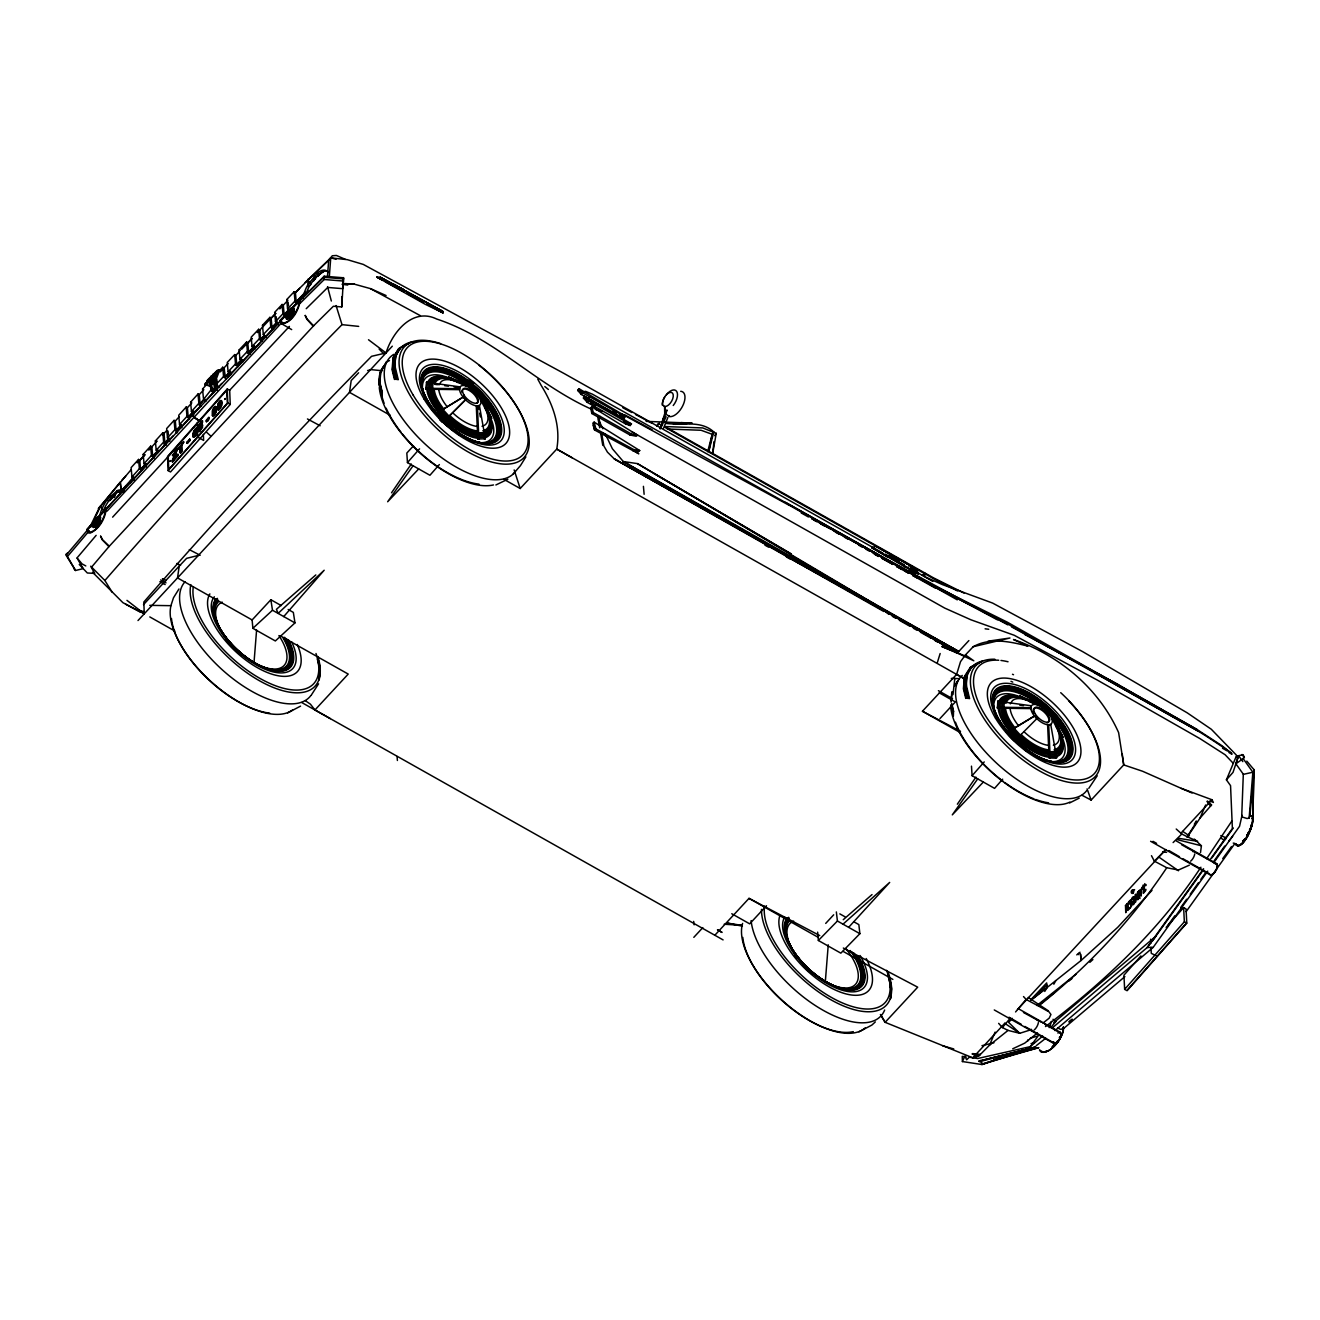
<?xml version="1.0" encoding="UTF-8"?>
<svg xmlns="http://www.w3.org/2000/svg" width="1320" height="1320" viewBox="0 0 1320 1320"><rect width="100%" height="100%" fill="white"/><g stroke="black" fill="none" stroke-linecap="round" stroke-linejoin="round"><path stroke-width="1.5" d="M220.39 404.167C221.034 412.17 216.117 403.755 220.308 402.484M286.259 317.031L287.05 319.258C291.406 318.45 294.871 312.757 294.063 308.467L292.792 308.055M192.753 434.313L193.198 436.837M192.984 435.402L193.71 430.881L196.68 427.894M1252.795 817.113L1252.102 824.159L1249.231 832.573A17.506 6.072 -66.9 0 1 1235.767 843.958A17.54 6.072 -66.9 0 0 1246.261 838.53A17.54 6.072 -66.9 0 0 1252.944 817.162L1251.805 818.499M1146.057 885.505L1146.073 884.548M305.151 315.529L306.884 319.275L313.203 326.188L333.399 306.24L341.764 306.916L341.979 296.67M306.224 308.698L327.739 287.447L342.655 288.667L343.53 277.563L341.764 306.916M1250.799 828.63L1247.4 836.187A17.704 6.138 -66.9 0 1 1235.784 843.942A17.704 6.105 -67.2 0 0 1247.449 836.203L1251.112 827.855A17.49 6.022 -67.2 0 0 1252.928 816.667L1253.884 769.543L1246.806 761.129M1235.883 763.802L1243.159 758.62L1243.984 756.607L1243.159 754.726L1238.605 755.7L1235.883 763.802L1243.308 774.196L1241.707 816.832L1247.053 818.515L1249.132 818.087L1252.861 772.233L1254 770.649L1249.924 815.595L1252.911 816.667L1253.884 769.543L1253.257 775.698M216.612 371.399C214.731 373.89 214.714 374.286 214.929 374.467M202.768 425.122L200.492 430.254M215.407 374.072L214.335 374.484L214.946 373.246M307.709 291.225L307.808 290.334M106.276 508.084C105.534 518.083 99.594 528.973 90.189 533.098L88.456 532.9L86.74 529.749L106.276 508.084L94.842 520.987M402.683 289.69L399.085 287.776L401.263 288.205M281.771 323.846C292.578 322.757 299.293 309.358 300.234 299.409L279.988 320.661L281.771 323.846L291.687 329.604M401.428 289.245L399.844 287.974L400.95 288.42M1063.227 1030.111L1063.392 1027.026L1063.359 1030.194A17.704 8.151 -53.6 0 1 1048.773 1050.539L1043.344 1052.271L1039.764 1050.109M210.721 378.229L211.695 375.804L207.025 382.866M209.451 378.081L209.253 381.496L208.312 380.837L211.035 377.075L209.401 379.632L208.725 379.038L211.86 376.48L210.424 379.335L211.612 377.404L215.77 380.44L219.417 370.755L218.328 370.144L204.798 384.747L210.49 386.133L215.77 380.44M1243.291 774.361L1252.861 772.233L1243.159 758.62M959.722 732.27L922.432 711.249L956.62 674.371L960.531 661.65L965.448 654.918L973.814 660.808L957.297 653.07L637.395 463.601L623.288 461.538L612.381 448.751L605.451 434.231M1063.392 1027.026L1063.309 1030.227A17.506 8.019 -53.9 0 1 1053.789 1046.678A17.506 8.019 -53.9 0 1 1041.199 1051.71L1046.017 1051.842M664.57 406.411L664.719 413.638L660.049 428.422M327.459 276.507L328.697 260.057L332.31 255.766L336.385 255.47L345.361 259.33M329.323 276.853L330.742 257.846L347.341 259.677L363.28 264.412L564.399 373.675L882.816 553.047M254.001 662.673L256.608 629.97M318.763 679.784L319.572 671.467M319.044 679.635L319.885 670.543M319.275 679.618L320.183 669.619M380.292 372.487L379.335 384.599L382.156 396.132M379.483 384.136L380.605 371.514L386.43 361.861M380.935 370.673L379.797 383.196L382.222 393.096M459.608 386.81L459.558 389.68L426.112 389.202L426.492 382.272L459.608 386.81L459.558 389.68A13.415 6.22 42.8 0 0 463.27 397.27L465.597 399.828A13.415 6.22 42.8 0 0 476.272 405.784L477.378 405.834L478.896 439.032L477.807 438.999L476.272 405.784L479.457 405.751L485.331 438.784L477.807 438.999M431.459 382.948L431.029 388.327L432.646 389.301A35.986 16.698 42.8 0 0 442.579 409.678L441.589 409.992L448.09 417.07L448.866 416.51A35.986 16.698 42.8 0 0 477.51 432.498L478.681 434.362L484.506 434.132M432.977 383.163L432.564 388.361L434.197 389.317A34.7 16.104 42.8 0 0 443.767 408.969L442.761 409.282L449.047 416.13L449.823 415.552A34.7 16.104 42.8 0 0 477.428 430.98L478.615 432.828L484.242 432.613M825.33 981.618L828.25 944.823M890.406 996.55L890.901 990.412M890.373 998.58L891.363 989.026L887.766 974.391M890.72 998.547L891.511 988.564A83.506 38.758 42.8 0 0 887.931 973.962M951.109 700.59L951.753 692.472M951.109 702.141L952.099 691.647M964.821 676.187L963.864 688.396L966.273 698.28M1030.936 705.738L1030.887 708.625L997.441 708.147L997.804 701.217L1030.936 705.738L1030.887 708.625A13.415 6.22 42.8 0 0 1034.583 716.215L1036.926 718.773A13.415 6.22 42.8 0 0 1047.601 724.73L1048.69 724.762L1050.208 757.977L1049.12 757.944L1047.601 724.73L1050.77 724.696L1056.66 757.73L1049.086 757.235A40.87 18.975 42.8 0 1 1016.548 739.068L1009.041 731.247L1034.748 715.836L1036.926 718.773M998.151 701.266L997.672 707.207L999.289 708.18A39.897 18.529 42.8 0 0 1010.311 730.768L1009.305 731.098L1016.499 738.919L1017.274 738.358A39.897 18.529 42.8 0 0 1049.037 756.096L1050.208 757.944M1037.091 718.393L1016.12 739.513L1009.42 731.296A40.87 18.975 42.8 0 1 998.151 708.163L997.87 701.712M197.043 433.851L197.554 430.963L196.3 430.633A3.201 1.155 -60.6 0 0 195.179 431.772L194.089 433.174L196.894 427.845M194.32 433.306L197.142 428.34L195.525 428.389M213.427 410.157L213.906 414.034L214.698 412.978M213.576 411.114L214.962 408.49L215.094 412.698M220.555 406.23L220.325 403.144M211.315 376.134L210.903 380.094L209.995 379.483L212.075 376.051M1236.642 757.696L1236.378 755.122L1211.298 729.25L1187.208 712.833L1082.582 651.601L992.607 603.075L942.546 584.644L924.924 576.774M221.76 403.606L221.183 406.263A3.069 1.122 -60.6 0 1 220.126 408.161L218.74 409.563A3.465 1.254 -60.6 0 1 217.734 409.596M713.988 441.606L712.684 453.453L716.248 433.339L702.735 427.928L664.933 426.558L933.339 577.764L964.012 593.076M952.99 694.584L954.839 678.315M199.7 426.343L202.323 420.849L202.587 422.251L199.7 426.343L202.339 424.231M199.584 429.544C205.243 422.944 194.964 433.059 198.825 424.76L202.323 420.849M198.511 429.346L199.056 424.891L202.554 420.981M1200.507 852.588L1201.414 845.79L1194.352 839.124M199.221 555.208L186.615 558.343L179.223 566.082L177.523 577.913L252.12 619.955L252.879 628.303L275.352 640.959L294.971 622.891L293.337 612.397L288.156 609.477M213.328 374.088C209.368 385.044 216.43 365.293 212.586 378.262L211.612 377.438L212.025 382.668L209.401 385.522L204.798 384.747M313.748 280.698L314.919 278.487L313.863 280.582M1137.691 892.056L1136.041 898.243L1135.678 894.217L1135.084 894.861L1135.728 901.939L1137.246 894.349L1137.724 899.778L1138.318 899.134L1137.691 892.056L1138.434 892.468M212.883 374.897L210.837 379.467M216.364 411.56L215.672 406.494A3.086 1.122 -60.6 0 0 214.549 407.022L213.609 408.078A3.069 1.122 -60.6 0 0 212.553 409.975L212.619 415.717A3.465 1.254 -60.6 0 0 213.625 415.701L216.084 412.401L215.985 406.659M193.099 433.521L195.376 428.901M1131.108 901.032L1130.349 900.603L1128.798 904.134L1130.563 902.913L1130.877 906.51L1129.21 908.968L1131.504 906.163L1130.926 899.679L1128.6 901.857L1129.409 902.864M216.546 371.233L214.516 374.665L214.632 373.824M212.239 377.404C214.087 373.015 214.054 376.81 213.279 375.127M713.79 431.954L708.807 451.275L712.206 434.313L713.79 431.954C700.87 419.727 681.351 425.749 665.544 423.34M707.702 451.654L712.206 434.313L701.135 430.27L667.309 429.016M211.349 382.899L210.49 386.133L209.401 385.522L210.721 378.774L205.276 383.493L206.2 384.103L211.349 380.638L217.024 372.768L217.322 370.293L207.009 380.638L206.2 384.103L211.53 379.549L217.024 372.768L216.035 372.141L215.985 373.445M210.738 378.13L211.563 377.14L212.454 379.104M215.325 373.494L214.879 373.873M1251.195 824.67L1250.667 826.518M1252.102 824.159L1250.782 828.646M1125.481 905.586L1125.762 912.681L1126.917 908.688L1127.824 910.453L1128.418 909.81L1127.824 903.028L1125.481 905.586L1126.686 905.999M215.853 373.246L216.067 372.157L210.986 379.351L211.48 377.487M201.382 428.159L201.102 426.013L198.264 429.214M1242.054 815.314L1239.529 826.32L1213.641 862.868M211.86 376.48L211.431 378.114M937.431 662.327L940.153 653.515M400.686 288.007L399.844 288.09L403.837 290.037M394.729 285.137L397.419 286.803A4.867 1.105 35.3 0 1 397.93 287.133L397.468 286.82M211.86 377.157L213.163 375.028L211.712 376.645M213.361 376.051L214.385 374.962M210.738 378.724L210.589 376.926M1242.83 761.623L1238.605 755.7L1233.012 772.398L1226.412 779.823L1230.553 785.647L1232.385 828.514L1209.582 860.359M209.088 379.252L206.069 383.048L208.494 380.803L207.24 382.519M211.563 377.239L211.15 378.361M469.425 387.37L469.805 386.314L448.536 377.108L448.156 378.163L469.425 387.37A13.415 6.22 42.8 0 1 479.077 396.66L490.363 418.82L491.617 418.325L486.337 407.665L484.671 407.385M467.065 385.06L466.686 386.116A13.415 6.22 42.8 0 0 459.723 387.75M1040.754 706.315L1041.133 705.26L1019.865 696.053L1019.486 697.108L1040.754 706.315A13.415 6.22 42.8 0 1 1050.407 715.605L1061.676 737.748L1062.93 737.253L1057.65 726.611L1056 726.33M1038.395 704.005L1038.015 705.045A13.415 6.22 42.8 0 0 1031.035 706.678M1027.521 1041.249L1028.115 1039.681M286.539 315.744L287.067 314.308M660.016 428.802L661.666 424.413M660.148 428.439L667.078 410.256M1133.27 898.804L1133.17 899.811M1250.155 828.349L1249.38 830.346M213.774 409.81L214.351 408.771M220.209 406.576C218.51 410.701 218.113 401.858 220.457 402.732M172.227 460.531C180.956 437.63 171.121 466.422 172.458 460.663M173.91 458.749L177.49 448.635L173.91 458.749L177.82 454.361L178.084 455.68L172.507 461.951M909.43 569.992L911.262 567.517L916.509 571.048L914.661 573.523L909.43 569.992L911.295 570.587M910.981 567.633L916.509 571.048M914.892 573.523L914.001 572.418M93.472 523.941L94.066 522.472M663.531 428.224L667.904 417.45M1226.412 779.823L1236.015 756.888L1238.605 755.7M208.246 381.034L208.098 381.1A5.511 1.534 -55.3 0 0 206.993 382.486L206.069 383.048L206.613 382.255A5.511 1.534 -55.3 0 1 207.702 380.985L207.834 380.853M972.114 1054.036L979.126 1055.703L989.505 1045.209L995.115 1032.108M1176.219 829.026L1181.796 834.009L1187.439 836.847L1200.028 818.087L1205.639 804.986M1059.316 1037.734L1059.778 1036.695M89.843 527.224L99.907 506.501M91.063 526.845L100.403 506.368L102.514 509.718M194.089 433.174L194.947 431.64A3.201 1.155 -60.6 0 1 196.069 430.502L197.323 430.832L196.812 433.719A3.498 1.27 -60.6 0 1 195.706 435.6L193.875 437.201L192.819 436.095M437.563 412.682L463.435 396.891L465.597 399.828L444.79 420.568L437.563 412.682L463.435 396.891M444.79 420.568L465.779 399.448M1016.12 739.513L1009.041 731.247M1034.748 715.836L1008.876 731.626M211.53 379.549L210.441 379.351M215.358 373.147L215.968 372.174M660.594 428.555L666.072 416.773L663.086 418.82M666.765 410.157L665.033 413.721L669.158 416.179M211.942 377.388L211.431 378.246M279.988 320.661L288.667 311.553C281.985 321.601 294.64 315.645 292.528 308.83M92.532 572.236L122.942 602.695L144.26 613.8L143.831 602.035C217.09 517.819 293.172 435.781 371.563 356.317L386.034 352.935C392.452 332.046 412.682 307.263 436.639 319.011C494.851 338.085 536.943 385.225 592.449 409.629M1246.525 836.566L1247.4 834.801M213.13 375.721L213.691 374.616M314.275 279.823L319.275 273.768A21.763 9.504 -61.9 0 1 328.152 271.557M1053.839 984.225L1055.818 980.578M1143.169 885.027L1142.427 887.716L1144.704 884.796L1143.384 893.343L1145.776 890.373L1145.776 889.268L1143.582 892.336L1144.82 883.608M1044.747 991.452L1047.09 987.525L1046.678 982.938L1030.755 999.768L1046.876 985.099M1194.352 824.191L1196.299 820.974M1249.132 818.087L1249.924 815.595M302.923 298.402A21.763 9.504 -61.9 0 1 307.692 284.988L317.46 272.877A21.763 9.504 -61.9 0 1 328.053 272.596M305.91 294.393A21.763 9.504 -61.9 0 1 309.54 285.863L315.826 276.952L314.012 276.061M178.959 588.984L173.481 597.795L171.303 604.461A81.477 37.818 42.8 0 0 213.625 683.875A81.477 37.818 42.8 0 0 292.594 709.978M380.44 372.009L385.902 363.248M398.986 348.43L393.508 357.241L392.535 369.451L394.96 379.335M399.696 348.034L394.218 356.812L393.261 368.973L395.818 379.434M400.373 347.638L394.911 356.4L393.954 368.527L396.643 379.516M318.565 683.809L311.272 695.129M525.888 456.868L520.41 465.68L513.101 474.127M954.822 685.542L957.743 680.807M954.657 686.053L957.396 681.664M970.316 667.375L964.375 676.549L963.402 688.76L965.761 698.428M971.685 666.583L966.223 675.345L965.266 687.472L967.956 698.462M972.361 666.188L966.916 674.916L965.959 687.027L968.781 698.56M1097.2 775.813L1088.802 788.337M287.909 312.923L292.611 308.847M1186.96 837.045L1196.415 822.145M212.751 376.035L212.041 376.86M213.13 376.266L212.404 377.108M199.93 426.476L202.01 424.297M878.13 551.133L903.721 566.264L904.514 565.092L888.805 556.231L888.014 557.419L871.761 547.767L875.787 546.282L888.904 553.229L916.905 569.432L918.208 573.919L914.595 572.005M888.278 556.562L903.589 565.191L903.721 566.264L908.193 567.93L908.985 566.759M909.562 570.223L911.262 567.517M910.107 570.009L911.674 567.649M909.876 570.553L911.443 568.211M910.355 570.982L911.922 568.623M910.948 571.444L912.516 569.085M911.641 571.923L913.209 569.563M912.351 572.385L913.918 570.025M913.06 572.814L914.628 570.455M913.72 573.144L915.272 570.784M914.48 572.831L916.047 570.471M914.249 573.391L915.816 571.032M914.661 573.523L916.361 570.817M438.983 384.912L441.111 381.711A30.855 14.322 42.8 0 1 455.169 381.166M1010.295 703.857L1012.44 700.639A30.855 14.322 42.8 0 1 1026.481 700.111M87.285 531.762L87.994 530.722A15.494 6.188 -61.3 0 0 97.168 527.604A15.494 6.188 -61.3 0 0 105.287 511.665L107.168 511.021L281.259 323.185L281.424 321.618A15.494 6.369 -59.9 0 0 290.994 318.483A15.494 6.369 -59.9 0 0 299.343 302.692L300.102 302.148M1189.336 865.161L1178.414 870.028L1166.748 867.735C1131.735 920.304 1087.977 966.801 1038.543 1006.054L1026.118 999.438L1023.511 996.567M1200.903 867.224C1159.686 929.643 1104.856 981.618 1045.473 1026.564M1206.628 858.693L1231.791 821.139M714.648 435.683L716.248 433.339M1225.043 839.041L1224.432 840.015L1226.181 837.82L1220.818 835.577M391.545 492.789L411.296 464.029M957.346 804.193L975.942 777.134M656.552 425.799L659.439 423.109M401.132 288.552L400.125 288.123L403.656 289.905M192.538 414.067L193.627 416.773L200.359 421.542L193.611 416.79L192.571 414.018L200.838 405.751M192.555 414.051L193.875 413.193L175.742 432.96M110.764 499.455L111.177 498.3L110.105 500.428M394.647 284.625L395.043 285.5L394.68 284.344M397.633 286.555L395.356 285.4M396.561 285.533C399.069 287.991 401.659 288.964 399.415 287.314M397.188 286.671L397.996 287.133M397.782 287.001L399.3 287.512M398.722 287.529L397.765 286.572M400.422 288.123L402.683 289.674L401.577 288.618M402.897 289.855L402.732 289.014M403.705 290.301L403.177 289.228M413.061 465.762L387.651 501.765L418.688 468.93M977.707 778.866L952.297 814.869L983.334 782.034M110.748 498.894L114.147 495.247M314.523 279.048L316.041 277.117M1203.592 868.741L1147.195 947.529L1052.056 1028.131M1152.327 941.143L1203.51 869.632M1211.859 857.967L1233.293 828.003M1167.639 925.798L1174.767 915.832M1180.707 907.533L1186.647 899.233M1190.211 894.25L1198.543 882.618M1200.919 879.301L1205.671 872.668M1213.987 861.036L1224.679 846.087M1054.96 1030.573L1153.168 947.364L1207.717 871.15M1186.119 911.658L1234.943 843.43L1233.243 843.084M1251.938 818.565L1252.944 817.179M205.276 383.493L210.441 380.028L216.117 372.157M317.658 276.012L319.275 273.768L317.46 272.877M1222.749 858.594L1231.543 846.532M1232.616 836.352L1228.639 841.318M200.855 428.637L198.165 430.864L198.874 431.623A3.481 1.27 -60.6 0 0 199.848 431.228L200.261 430.864M966.091 1056.924L962.264 1056.33L962.395 1061.544L964.953 1056.132L966.653 1059.778L969.276 1057.237L977.641 1058.524L1030.21 1046.645L1038.147 1035.936L1030.26 1038.213M195.277 434.957L196.004 432.217M577.648 390.324L578.935 388.674L625.68 416.212L624.409 417.862L619.624 416.064L581.212 394.433L577.648 390.324L580.866 392.221M581.212 394.433L582.499 392.782L578.935 388.674M583.407 398.013L584.694 396.363L631.455 423.901L630.168 425.535L625.614 423.935L587.218 402.303L583.407 398.013L586.624 399.894M588.423 398.491L589.71 396.841M587.218 402.303L588.489 400.653L584.694 396.363M594.429 406.362L595.699 404.712M619.624 416.064L620.911 414.414L625.68 416.212M625.614 423.935L626.901 422.284L631.455 423.901M1063.326 1028.478L1060.57 1029.385L1057.782 1027.933M99.841 515.014A21.763 9.504 -61.9 0 1 106.904 500.032L117.035 490.693L120.268 491.997L123.09 491.221L118.849 491.601L115.5 493.63L108.735 500.94A21.763 9.504 -61.9 0 0 103.356 510.823M202.108 424.099L202.554 427.366L199.617 431.095A3.481 1.27 -60.6 0 1 198.643 431.491L199.468 429.247M98.621 508.728L120.252 482.08L121.341 491.106L125.746 486.255M288.75 311.421L289.789 310.15M219.664 401.643L217.849 404.959L217.75 409.315M195.938 435.732L193.198 437.085M1030.788 999.735L1031.58 998.778M211.695 375.804L210.655 378.823M112.216 592.317L104.874 580.503C181.285 492.921 260.486 407.517 342.012 324.654L358.693 326.387M998.646 1023.346L1002.391 1027.57L1010.295 1018.182M1015.575 1011.945L1026.118 999.438M100.683 536.118L102.531 539.748L109.279 546.216L91.311 567.435L94.759 573.408L87.334 572.995L83.176 568.623L75.52 570.504L67.452 556.529L89.298 530.739M96.145 535.359L77.022 557.947L83.176 568.623L79.266 564.481M979.126 1055.703L980.281 1054.383L972.493 1053.591M283.734 616.572L324.175 570.24L278.108 613.404L276.441 609.312L315.826 574.926M1200.028 818.087L1211.545 804.952L1207.437 801.058M439.362 464.558L429.924 475.266L407.451 462.594L419.562 448.833M1002.655 779.179L994.57 788.37L972.097 775.698L984.225 761.92M227.254 388.954L167.541 456.522L168.102 470.596L170.527 471.966L230.241 404.415L229.68 390.324L227.254 388.954L227.815 403.046L168.102 470.596M1140.942 955.928L1123.93 975.183L1124.64 989.356L1127.082 990.709L1186.779 923.142L1186.07 908.968L1183.628 907.615L1166.138 927.416M1124.64 989.356L1184.353 921.789L1183.628 907.615M1127.527 989.736L1186.102 923.455M175.923 452.017L172.491 455.483L177.49 448.635M180.328 447.067L178.051 449.229L183.711 442.018L181.714 445.516L181.912 451.39C177.87 458.634 181.219 436.441 180.51 452.958M172.722 455.614L177.721 448.767M178.282 449.361L183.711 442.018M172.491 455.483L175.692 451.885M178.051 449.229L180.097 446.935M180.279 452.826L181.665 451.258L181.483 445.385L183.48 441.903M187.011 441.903L189.832 439.131L187.291 443.388L187.242 442.035M206.233 420.321L208.824 417.417L209.105 418.902C206.959 424.396 205.672 418.836 206.514 421.806M206.464 420.453L209.055 417.549M187.06 443.272L189.882 440.484L187.291 443.388M206.283 421.674L208.824 417.417M174.141 458.882L178.051 454.492M172.276 461.818L177.82 454.361M785.499 554.351L789.063 556.396L791.109 554.07L637.395 463.601M791.191 554.879L789.278 556.924L790.102 556.05L958.765 651.503L957.297 653.07L941.82 646.519L964.656 655.76M210.969 377.173L209.385 379.566M93.472 525.541L99.858 518.43M93.538 525.97L99.891 518.925M86.74 529.749L94.182 521.482M138.55 459.442L139.392 468.748L140.596 469.441L139.771 460.135L138.55 459.442L131.109 467.627L131.951 476.933L134.31 480.133M146.388 466.834L144.029 463.65L143.187 454.344L150.629 446.16L151.85 446.837L152.674 456.142L151.453 455.466L150.629 446.16M157.426 450.945L156.206 450.252L155.364 440.946L162.805 432.762L164.026 433.455L164.868 442.761L163.647 442.068L162.805 432.762M174.091 420.37L174.916 429.677L176.137 430.353L175.312 421.047L174.091 420.37L166.65 428.555L167.475 437.861L169.851 441.045M186.169 407.055L186.994 416.361L188.215 417.054L187.39 407.748L186.169 407.055L178.728 415.239L179.553 424.545L181.912 427.746M193.792 414.678L191.433 411.477L190.608 402.171L198.033 393.987L199.254 394.68L200.095 403.986L198.874 403.293L198.033 393.987M205.771 401.495L203.412 398.293L202.57 388.987L206.547 384.632M130.977 469.821L98.356 508.579L100.403 506.368M137.296 462.858L144.721 454.707M148.83 450.169L157.08 441.094M162.575 435.039L166.7 430.518M174.95 421.443L179.058 416.905M187.308 407.83L191.433 403.293M198.297 395.736L203.791 389.68L202.57 388.987M121.621 480.562L125.746 476.025M139.491 460.911L144.986 454.856M139.392 468.748L131.951 476.933L133.171 477.626M156.206 450.252L163.647 442.068L166.204 445.17M121.951 491.436L121.061 490.957L133.584 477.18M140.415 469.672L145.876 463.65M152.707 456.126L158.169 450.12M165 442.596L167.739 439.593M175.939 430.567L181.401 424.545M188.232 417.037L193.694 411.015M199.155 405.009L210.853 390.109L210.342 384.532M213.395 393.212L210.853 390.109L212.058 390.802L214.946 387.618L214.087 380.407M129.838 481.751L133.93 477.246M140.761 469.738L146.223 463.716M153.037 456.209L157.13 451.704M163.96 444.196L169.422 438.19M176.237 430.683L180.328 426.178M188.529 417.169L192.621 412.665M199.435 405.141L204.897 399.135M1051.875 1026.201L1055.967 1021.482L1053.014 1019.287M848.644 927.349L889.68 882.42L843.018 924.182M1012.324 1018.347L1008.628 1022.406L1019.733 1033.296L1030.887 1029.782M97.697 518.034L66.082 555.208L75.52 570.504M101.871 513.48L125.565 487.657M129.739 483.087L154.836 455.746M157.624 452.71L172.953 435.996M90.849 525.938L192.621 415.008L295.796 304.821L323.664 277.299L343.81 278.933M112.629 517.159L180.84 442.794M305.299 315.397L307.082 319.077L313.599 325.809L108.933 546.629L102.366 539.962L100.567 536.283M789.063 556.396L789.69 555.703L623.288 461.538L742.665 529.848M216.711 373.675L219.417 370.755M143.5 604.626L179.223 566.082M138.006 620.548L392.304 346.186M252.12 619.955L270.864 599.742L281.242 605.583M413.474 445.863L406.824 453.04L407.451 462.594M305.399 700.738L310.431 704.187L314.952 709.962L348.216 674.074L279.988 635.646M504.042 479.424L520.195 488.515L556.743 449.097C560.851 426.657 553.261 404.745 541.315 385.638L537.801 379.219M788.914 505.048L957.28 599.841M786.406 556.99L789.987 558.97L790.102 556.05M885.736 611.82L888.772 614.312M693.808 937.349L702.817 927.63M942.018 643.219L957.297 653.07L941.556 644.061L957.297 653.07L968.88 640.579M714.829 935.253L749.017 898.359L819.753 935.599M766.474 905.734L749.694 923.851L731.759 913.737M939.955 718.575L955.35 701.959L939.246 692.818M825.709 923.406L833.695 914.793M1082.053 795.284L1091.128 800.068L1123.716 764.907L1118.618 732.616C1098.9 688.331 1058.986 655.083 1013.512 639.523L1027.966 646.156C1010.196 641.635 990.28 637.147 973.203 646.717L965.448 654.918M1197.389 730.653L1197.784 730.9C1206.15 735.851 1227.748 750.139 1231.543 753.406L1221.924 745.684L1196.976 729.481L1007.457 622.248L932.481 584.991L833.283 530.541M843.332 948.024L917.697 987.178L885.126 1022.323L880.522 1014.568L885.126 1022.323L972.774 1057.799L1004.932 1023.082M1017.522 1009.503L1165.791 849.535M1181.186 832.936L1211.958 799.738L1213.393 802.461L1209.912 800.861M1139.985 898.573L1138.599 891.082L1139.936 890.851M1141.354 889.977L1139.754 890.472L1142.79 887.799M1127.247 903.969L1125.894 906.114L1127.593 907.814L1127.247 903.969L1127.247 905.19M1128.649 902.451L1130.349 900.603M1141.965 889.3L1142.84 888.376M1139.226 898.161L1139.193 890.439M1152.03 890.323L1117.726 927.316L1081.063 960.498L1031.893 999.62M212.041 382.668L213.114 383.278L212.025 382.668L214.681 379.83L218.328 370.144L221.215 370.474M205.029 401.28L221.743 383.427M227.321 377.471L278.883 322.41M281.671 319.423L288.635 311.998M292.809 307.527L324.175 276.21L343.299 277.761M229.581 390.324L289.426 326.403M922.268 575.504L924.792 572.962M923.72 576.312L926.244 573.771M218.757 371.464L222.717 367.257L223.938 367.95L224.779 377.256L223.559 376.563L222.717 367.257M234.696 354.601L235.521 363.908L236.742 364.6L235.917 355.295L234.696 354.601L227.254 362.455L228.096 371.761L230.802 374.698M242.682 362.142L239.959 359.221L239.135 349.915L246.559 342.045L247.78 342.738L248.622 352.044L247.401 351.351L246.559 342.045M258.637 329.307L259.479 338.613L260.683 339.289L259.858 329.983L258.637 329.307L251.196 337.161L252.037 346.467L254.743 349.387M266.029 337.458L263.307 334.537L262.482 325.231L269.923 317.361L271.128 318.054L271.969 327.36L270.748 326.667L269.923 317.361M282.101 304.474L282.925 313.78L284.147 314.474L283.305 305.167L282.101 304.474L274.659 312.328L275.484 321.635L278.207 324.572M288.783 309.573L287.562 308.88L286.737 299.574L294.162 291.72L295.383 292.397L296.224 301.702L295.003 301.026L294.162 291.72M220.225 371.877L228.129 363.512M235.108 356.136L239.299 351.697M241.593 349.288L251.873 338.415M257.384 332.607L263.043 326.601M275.616 313.318L263.703 325.908L262.482 325.231M279.807 308.897L286.786 301.504M295.168 292.644L330.742 257.846L336.072 259.281M247.946 343.002L252.136 338.563M271.689 317.905L275.88 313.467M295.433 292.809L299.623 288.37M305.2 282.463L331.007 257.994M287.562 308.88L295.003 301.026L297.808 303.732M224.779 377.256L230.422 371.283M236.065 365.31L241.725 359.337M247.368 353.364L254.43 345.889M260.073 339.916L264.313 335.445M271.375 327.971L277.035 322.014M284.097 314.539L288.321 310.068M295.383 302.593L305.266 292.149M217.602 385.258L212.338 390.951L212.008 387.238M230.686 371.432L225.043 377.404L224.218 368.099M236.329 365.475L241.972 359.502M249.018 352.044L254.661 346.087M260.304 340.114L264.545 335.643M271.59 328.185L277.233 322.228M284.295 314.771L288.519 310.299M295.581 302.841L304.029 293.898M290.846 309.127L300.234 299.409M286.77 317.295L293.337 310.414M358.611 372.784L351.202 380.523L349.503 392.353L390.357 415.371M286.704 316.849L293.32 309.92M113.569 497.277L114.741 496.039L108.735 500.94L106.904 500.032M653.779 473.368L791.34 553.921M220.126 401.164L218.955 402.088A3.069 1.122 -60.6 0 0 217.899 403.986L217.965 409.728A3.465 1.254 -60.6 0 0 218.971 409.695L221.71 405.553L221.546 401.082M853.644 921.673L858.841 924.594L859.881 933.685L840.84 953.155L818.367 940.483L837.408 921.014L836.352 911.922M206.118 383.08L208.164 380.474L209.22 382.058M1211.545 804.952L1210.522 805.976L1207.024 801.471M299.656 303.765L324.225 279.51L343.761 281.077M1151.469 855.673L1154.323 861.118L1165.89 849.701M1173.117 842.572L1181.796 834.009M206.316 382.948L207.735 380.853M110.814 499.653A21.747 8.811 -60.6 0 1 113.058 496.98L115.351 494.851M252.879 628.303L272.481 610.236L270.864 599.742M875.341 1021.894L871.893 1025.062L858.957 1031.827M1089.874 962.313L1092.894 959.557M1045.77 1038.263L1036.216 1045.688M843.249 919.71L872.025 894.58M401.593 288.816L402.633 289.327L401.808 288.816M401.758 288.519L401.907 289.228M1069.167 1021.861L1072.269 1019.189L1069.084 1021.96M316.965 276.193L317.905 275.385M1053.756 1022.703L1155.858 936.21L1147.195 947.529L1153.168 947.364M1030.21 1046.645L1042.701 1036.068M1062.534 1029.435L1124.888 976.618M1076.757 954.888L1080.041 952.215M208.725 379.038L207.587 380.457L208.84 378.823M591.987 406.758L590.667 407.814L591.838 413.507L630.036 435.022L636.24 436.243L637.543 435.188L591.987 406.758L593.159 412.45L631.339 433.966L637.543 435.188M591.838 413.507L593.159 412.45M599.016 417.549L600.319 416.493M594.165 422.12L592.845 423.175L594.577 429.973L638.814 453.783L632.577 449.889L638.418 451.605L639.721 450.549L594.165 422.12L595.897 428.917L633.946 449.658L639.721 450.549M595.897 428.917L594.577 429.973L593.257 425.353M603.058 432.96L601.755 434.016L603.884 445.995L607.447 452.149L614.279 458.898L883.822 611.49M630.036 435.022L631.339 433.966M632.643 450.714L633.946 449.658M1036.926 1005.493L1075.932 974.292M1038.444 1005.394L1054.399 992.624M1068.771 981.123L1071.972 978.566M989.505 1045.209L1008.051 1030.409L1019.733 1033.296L1004.833 1023.396M1037.487 1032.949L1024.716 1043.147L1012.704 1048.806M1042.816 1023.181L1049.169 1018.182L1050.934 1014.502L1048.08 1010.641L1028.214 997.458M115.813 494.257L113.586 495.709L115.154 494.505M1030.854 999.966L1047.09 987.525M115.021 494.802L112.051 496.815L110.236 495.907M317.873 275.649L319.704 274.312L317.856 275.665M97.729 517.226C95.139 518.826 90.651 524.65 94.413 526.73C97.531 525.723 102.184 519.255 98.406 517.06L97.911 517.374M300.564 706.117L287.644 712.882M1242.615 840.939L1243.522 840.428M114.329 496.435L113.058 496.996L114.774 496.023M67.947 552.667L66 554.251L67.452 556.529M214.351 408.424C216.628 408.919 213.939 417.433 213.345 412.087M113.058 496.996L114.477 496.254M410.207 342.639L401.032 347.242L395.604 355.971L394.647 368.082L397.468 379.615M409.183 343.216L398.541 348.793L393.046 357.604L392.089 369.814L394.449 379.483M386.248 362.191L389.483 360.558M507.886 479.193L495.874 484.968M981.535 661.584L971.008 666.963L965.547 675.757L964.573 687.918L967.131 698.379M969.853 667.738L978.4 663.316M1069.58 802.956L1079.216 798.121M1048.806 1050.539L1043.064 1052.32A17.49 8.052 -53.6 0 1 1039.5 1050.093M1226.131 838.546L1224.151 839.438A17.54 6.039 -67.2 0 1 1221.396 837.903M122.974 491.255L120.45 491.882M479.077 396.66L480.332 396.182L487.707 410.289L486.453 410.8M483.912 436.904L485.331 438.752L484.242 438.752L483.912 436.904A39.897 18.529 42.8 0 0 489.803 417.73L491.601 418.291L481.602 398.772L480.348 399.25A13.415 6.22 42.8 0 1 478.368 405.702L479.028 409.447M1050.407 715.605L1051.66 715.11L1059.02 729.234L1057.782 729.745M1049.12 757.944L1056.66 757.73L1055.241 755.848A39.897 18.529 42.8 0 0 1061.131 736.659L1062.93 737.236L1052.914 717.701L1051.66 718.195A13.415 6.22 42.8 0 1 1049.68 724.647L1050.77 724.696M123.453 491.518L120.879 491.452L123.09 491.172M999.57 1058.178L981.948 1064.53L962.395 1061.544M1015.08 1053.03L1028.659 1048.509M656.914 425.683L657.838 425.403M196.02 432.151C193.198 442.398 197.406 425.089 195.145 435.402M98.785 516.813L100.7 517.226L99.841 522.077L96.079 527.109L93.192 527.307M972.774 1057.799L978.07 1056.347L974.292 1055.092M993.778 1059.712L1038.856 1047.618L982.113 1063.986L982.03 1062.864M979.374 1061.726L1035.573 1046.974L978.747 1061.181L1033.51 1047.585M367.603 370.54L371.217 369.649L382.503 370.772M398.013 286.786L398.854 287.149M981.964 1045.688L993.976 1042.751M121.737 491.535L123.865 491.782M93.868 526.433C106.326 518.133 93.406 512.903 93.885 526.581M973.203 646.717L1009.965 638.005L988.02 641.19M193 413.407L193.858 413.209M583.044 391.908L585.568 391.347L592.449 394.201L932.481 584.991L997.474 619.872M985.099 628.815L988.762 629.26M122.628 491.156L119.377 491.865M688.974 423.472L692.257 423.225L680.971 422.548M123.898 491.865L121.523 491.304L123.618 491.667M674.998 424.314L691.069 423.093L646.156 421.377M673.481 424.314L691.069 423.093M121.341 491.271L122.281 491.436M414.975 341.929L411.229 342.078A83.506 38.758 42.8 0 0 395.323 367.62L398.293 379.698M484.77 435.649L478.747 435.88L477.576 434.032A37.273 17.308 42.8 0 1 447.909 417.466L447.133 418.027L440.401 410.701L441.391 410.388A37.273 17.308 42.8 0 1 431.112 389.268L429.495 388.311L429.94 382.75L431.541 383.889A37.273 17.308 42.8 0 1 450.928 379.351L450.466 377.933M1055.818 753.077L1049.994 753.291L1048.822 751.443A35.986 16.698 42.8 0 1 1020.178 735.454L1019.403 736.015L1012.902 728.937L1013.892 728.623A35.986 16.698 42.8 0 1 1003.976 708.246L1002.358 707.272L1002.771 701.893L1004.388 703.032A35.986 16.698 42.8 0 1 1023.099 698.659L1022.637 697.24M1056.099 754.594L1050.076 754.826L1048.889 752.977A37.273 17.308 42.8 0 1 1019.221 736.411L1018.446 736.972L1011.73 729.646L1012.72 729.333A37.273 17.308 42.8 0 1 1002.441 708.213L1000.807 707.256L1001.253 701.679L1002.853 702.834A37.273 17.308 42.8 0 1 1022.241 698.296L1021.795 696.878M1056.363 756.112L1050.142 756.343L1048.971 754.495A38.56 17.902 42.8 0 1 1018.264 737.368L1017.489 737.929L1010.543 730.356L1011.532 730.026A38.56 17.902 42.8 0 1 1000.89 708.196L999.273 707.239L999.735 701.481L1001.335 702.619A38.56 17.902 42.8 0 1 1021.399 697.917L1020.938 696.514M121.654 490.76L123.981 490.677M207.801 380.507C208.675 382.602 210.325 378.064 209.896 380.391L210.804 381.001M170.94 605.682L149.737 605.352M459.459 388.74L426.013 388.261L426.112 389.202M1030.772 707.685L997.326 707.207L997.441 708.147M951.291 678.397L959.376 678.645M478.368 405.702L479.457 405.751M342.589 283.404L354.304 284.147L370.491 288.635L386.084 295.531M724.185 924.231L741.609 925.336L726.825 923.01L742.385 926.178M348.645 283.685L354.304 284.147M1162.59 851.878L1166.583 852.357M342.094 284.311L347.754 285.054M448.734 377.19L449.196 378.609A39.897 18.529 42.8 0 0 428.439 383.46L426.492 382.272M437.514 384.714L434.593 384.301A34.7 16.104 42.8 0 1 452.628 380.077L452.166 378.659M444.642 385.688L448.404 386.199M454.063 386.974L457.826 387.486M1002.853 702.834L999.751 702.405A39.897 18.529 42.8 0 1 1020.508 697.537L1020.047 696.135M1019.733 705.144L1023.495 705.655M611.457 412.813L615.334 413.424M621.126 414.332L624.987 414.942L652.096 429.742M486.684 408.325L485.364 408.688M485.694 409.349L487.361 409.612M486.057 410.008L487.707 410.289M1056.33 726.99L1057.996 727.254M1058.326 727.914L1057.023 728.277M1057.37 728.953L1059.02 729.234M622.578 414.381L789.228 505.345M1201.414 845.79L1177.753 839.767L1179.139 838.414L1197.652 841.318L1187.439 836.847M137.346 609.906L144.177 611.737M597.267 410.058L601.804 411.296M664.966 410.157L665.033 413.721L664.752 406.461M669.421 416.427L670.131 416.625A14.091 7.326 -59.2 0 0 683.397 404.365A14.091 7.326 -59.2 0 0 680.707 391.298M942.595 1045.753L953.749 1048.938M1036.018 1047.535L981.948 1064.53L980.463 1060.389M489.753 414.661L487.938 414.084A34.7 16.104 42.8 0 1 482.823 430.765M490.198 415.569L488.4 414.991A35.986 16.698 42.8 0 1 484.638 431.805M490.66 416.46L488.862 415.882A37.273 17.308 42.8 0 1 483.367 433.802M491.122 417.367L489.324 416.79A38.56 17.902 42.8 0 1 483.632 435.336L485.05 437.167L478.813 437.415L477.642 435.567A38.56 17.902 42.8 0 1 446.952 418.423L446.177 418.984L439.23 411.411L440.22 411.097A38.56 17.902 42.8 0 1 429.577 389.251L427.96 388.295L428.406 382.536L430.023 383.674A38.56 17.902 42.8 0 1 450.07 378.988L449.608 377.57M1061.065 733.606L1059.267 733.029A34.7 16.104 42.8 0 1 1054.135 749.71L1055.554 751.558L1049.928 751.773L1048.756 749.925A34.7 16.104 42.8 0 1 1021.135 734.497L1020.36 735.058L1014.09 728.227L1015.08 727.914A34.7 16.104 42.8 0 1 1005.51 708.262L1003.893 707.305L1004.305 702.108L1005.906 703.246A34.7 16.104 42.8 0 1 1023.957 699.022L1023.495 697.603M1061.527 734.497L1059.729 733.936A35.986 16.698 42.8 0 1 1055.95 750.75M1061.989 735.405L1060.191 734.827A37.273 17.308 42.8 0 1 1054.68 752.746M1062.451 736.296L1060.636 735.735A38.56 17.902 42.8 0 1 1054.944 754.264M1062.171 737.566L1061.461 737.336A40.87 18.975 42.8 0 1 1055.439 756.987L1055.554 757.696M1013.512 674.718L1012.489 674.272M1012.753 682.11L1010.988 681.351M1122.215 753.803L1123.716 764.907L1142.592 771.26L1181.186 788.337L1211.958 799.738M469.805 386.314L456.803 381.562M1041.133 705.26L1019.865 697.273A40.87 18.975 42.8 0 0 998.613 702.256L997.804 701.217M1028.643 701.299L1029.055 700.26M1031.035 702.289L1032.784 702.999M1249.677 815.314L1252.911 816.667M1181.186 788.337L1192.043 793.006M459.508 382.041L451.324 378.296L451.786 379.714A35.986 16.698 42.8 0 0 433.636 382.668M448.536 377.108L458.337 381.562M455.103 380.787L448.553 378.328A40.87 18.975 42.8 0 0 427.3 383.311L426.541 382.767M1019.865 696.053L1030.821 700.986M396.611 285.582L397.468 286.786M1038.543 1006.054L1048.146 1011.384M381.727 279.444L376.794 277.068L380.292 277.266L388.03 281.391L442.695 311.322L443.074 312.923L425.007 304.177L376.794 277.068L382.173 279.972M933.982 586.608L1008.695 624.525L1197.784 730.9L1094.857 672.837M307.709 284.955L309.54 285.863M1002.391 1027.57L1008.051 1030.409M957.66 591.013L934.395 579.134L664.867 427.284M395.109 285.236L395.554 284.79M189.288 549.615L200.178 555.291M1228.986 752.598L1231.824 754.099M600.501 406.015L615.07 413.671M922.432 711.249L960.531 731.313M916.905 569.432L875.787 546.282M871.761 547.767L886.578 555.605M903.721 566.264L910.965 570.091M622.826 407.731L631.867 412.533M635.481 414.463L651.75 423.109M1154.323 861.118L1166.748 867.735M1024.568 634.392L1118.452 684.783L1197.355 729.712M307.445 418.951L320.149 425.782M400.339 288.387L401.362 288.783M162.475 578.639L166.023 580.569M125.598 604.18L140.398 612.183M390.34 283.932L393.888 285.846M409.86 294.475L413.407 296.406M416.955 298.32L420.502 300.234M385.753 281.902L403.673 291.604M407.253 293.535L423.373 302.263M426.954 304.21L443.074 312.923L430.98 306.075M801.207 512.935L808.385 516.962M811.932 518.76L815.512 520.69L811.899 518.809M1007.836 624.871L819.093 522.637L829.719 528.594M1011.466 626.835L1118.452 684.783M420.453 315.727L370.491 288.635M1181.598 844.734L1216.644 864.22A5.907 2.392 -60.6 0 1 1215.786 870.573A5.907 2.392 -60.6 0 1 1210.803 874.5M214.45 382.206L214.698 387.899M160.644 579.926L166.006 582.846M159.885 581.691L165.148 584.545M1023.445 1012.473L1041.232 1022.208M176.946 563.442L180.56 565.405M85.8 565.933L82.087 563.92L77.171 558.112M790.317 558.607L958.765 651.503L614.279 458.898L942.001 643.516M764.94 545.16L768.52 547.123M717.469 929.907L722.057 932.432L717.618 929.758M874.962 554.482L878.543 556.479M882.123 558.459L892.881 564.448M901.841 569.432L896.461 566.428L908.985 573.358L905.421 571.411M917.977 578.391L912.599 575.404L935.566 588.241M1184.353 921.789L1186.779 923.142M813.78 519.981L817.361 522.01M820.957 524.023L824.554 526.036M835.329 532.076L838.926 534.088M844.321 537.108L847.902 539.121M858.693 545.16L862.274 547.173M865.87 549.186L869.467 551.199M873.064 553.212L878.443 556.231M882.041 558.244L892.815 564.3M658.135 423.505L659.538 424.297M889.053 555.373L899.266 561.132M888.145 556.05L904.118 565.059M916.558 572.055L932.794 581.427M785.515 502.309L878.377 554.631M582.499 392.782L620.911 414.414M588.489 400.653L626.901 422.284M631.867 431.821L944.724 608.091L970.959 619.806L1014.205 635.266L1097.431 680.146L1199.913 738.589L1225.158 754.776L1233.094 763.141M956.62 674.371L964.87 679.041L556.743 449.097L572.137 457.776M286.737 299.574L287.941 300.267M938.404 690.69L952.528 698.659M276.705 322.327L275.484 321.635L282.925 313.78L285.73 316.486M1176.318 840.956L1216.759 863.726M264.528 335.214L263.307 334.537L270.748 326.667L273.553 329.389M1190.029 862.801L1209.07 873.526M1150.611 841.285L1210.374 874.962M253.258 347.16L252.037 346.467L259.479 338.613L262.284 341.319M239.135 349.915L240.355 350.592M241.18 359.898L239.959 359.221L247.401 351.351L250.206 354.073M229.317 372.454L228.096 371.761L235.521 363.908L238.326 366.613M227.815 403.046L230.241 404.415M190.608 402.171L191.812 402.864M192.654 412.17L191.433 411.477L198.874 403.293L201.432 406.395M200.343 421.558L195.591 418.572L192.654 414.975M180.774 425.238L179.553 424.545L186.994 416.361L189.552 419.463M168.696 438.537L167.475 437.861L174.916 429.677L177.474 432.762M155.364 440.946L156.585 441.639M143.187 454.344L144.408 455.02M145.249 464.327L144.029 463.65L151.453 455.466L154.011 458.552M1018.231 1008.628L1060.422 1032.389M1044.681 1024.171L1060.257 1032.933A5.907 2.392 -60.6 0 0 1059.63 1032.801M839.817 913.869L844.998 916.789M837.408 921.014L859.881 933.685M1054.416 1043.212L1024.881 1026.448M994.274 1009.948L1054.053 1043.609M272.481 610.236L294.971 622.891M749.017 898.359L818.284 937.381M843.134 951.39L892.864 979.407M149.804 616.918L174.817 631.026M301.752 702.537L723.096 939.906M314.952 709.962L330.346 718.641M892.287 616.291L895.801 618.288M899.316 620.268L909.859 626.241M913.374 628.221L916.889 630.201M920.403 632.197L930.947 638.154M934.461 640.15L937.976 642.13L934.56 640.068M1222.518 748.242L1227.022 750.816M746.245 531.894L758.736 539.038M762.3 541.068L773.009 547.206M776.572 549.236L781.918 552.304M221.562 400.801L221.017 400.488A3.086 1.122 -60.6 0 0 219.895 401.032M400.257 288.469L401.197 289.113L400.224 288.536M1153.053 841.335L1156.584 843.381M1168.926 850.558L1179.486 856.713M1183.017 858.759L1188.297 861.828M1009.041 1017.208L1021.366 1024.386M612.892 411.081L616.291 413.077M619.591 415.024L624.409 417.862M623.766 421.773L630.168 425.535M790.894 555.192L868.906 601.045M884.862 610.451L886.297 611.275M930.666 637.411L957.297 653.07M668.464 415.767L669.735 416.51M426.063 388.773L426.822 389.218A40.87 18.975 42.8 0 0 438.108 412.351L444.873 420.387L445.945 419.413A39.897 18.529 42.8 0 0 477.724 437.151L478.896 438.999M903.589 565.191L908.193 567.93M914.875 571.923L918.208 573.919M324.175 276.21L324.225 279.51M627.33 446.606L630.828 448.784M885.505 554.153L888.805 556.231M1182.753 831.418L1189.386 835.824M1158.547 856.845L1178.479 870.771M210.441 380.028L211.349 380.638M428.439 383.46L426.822 382.322L426.36 388.261L427.977 389.235A39.897 18.529 42.8 0 0 438.983 411.823L437.992 412.153L445.17 419.974M368.511 339.751L386.034 352.935M126.968 600.369L144.26 613.8M544.813 386.546L548.361 389.45M206.712 432.382L210.573 435.831M226.363 379.286L223.559 376.563L216.117 384.433L218.839 387.354M90.7 566.197L104.874 580.503M379.12 349.041L383.493 353.529M437.728 412.302L444.972 420.189M214.946 387.618L217.651 390.604M484.671 438.768L484.11 438.042A40.87 18.975 42.8 0 0 490.149 418.39L487.723 412.219M587.664 398.013L596.887 410.239M591.195 403.507L595.798 409.629M1242.054 754.462L1244.43 757.795M120.301 482.41L121.061 490.957M478.219 439.015L477.774 438.289A40.87 18.975 42.8 0 1 445.236 420.123M310.81 284.658L307.725 279.361L308.187 286.869M1087.086 788.848L1091.128 800.068M514.157 469.936L520.195 488.515M221.314 400.669L222.007 402.748M1051.66 715.11L1052.914 717.701M1058.26 729.547L1061.395 735.966M480.332 396.182L481.602 398.772M488.796 415.602L490.363 418.82M598.538 419.694L602.861 428.769M331.337 301.026L327.558 286.721M336.055 305.53L342.012 324.654M1080.469 953.914L1081.063 960.498L1080.601 954.409M969.606 698.643L966.653 686.565A83.506 38.758 42.8 0 1 982.542 661.023M951.769 703.758L953.65 711.496M951.605 704.121L953.535 712.024M951.374 704.352L953.518 713.064M951.258 704.913L953.502 714.07M951.126 705.457L953.469 715.077M950.928 705.721L953.452 716.067M890.307 985.809L891.198 989.489M890.159 986.255L891.049 989.934M379.978 382.882L382.338 392.551M379.632 383.674L382.173 395.125M382.14 397.122L379.186 385.044A83.506 38.758 42.8 0 1 384.136 365.706M317.344 659.109L319.143 666.418M212.404 415.305L212.503 410.949L214.797 407.154A3.086 1.122 -60.6 0 1 215.902 406.626M598.9 417.912L600.452 426.707M597.812 417.301L599.676 427.795M600.666 433.406L602.794 445.385M479.688 413.176L480.364 416.922M1030.243 700.738L1030.441 702.042M1029.649 700.491L1029.847 701.794M457.743 381.315L457.941 382.602M457.132 381.051L457.331 382.354M693.66 921.409L694.138 924.825M1142.031 887.37L1141.173 896.049L1140.595 889.564M1078.522 953.452L1078.638 954.64M817.624 932.134L818.367 940.483M643.417 486.337L644.127 494.29M397.056 756.509L397.402 760.485M288.123 302.132L288.453 305.844M276.21 316.75L276.54 320.463M216.843 379.533L217.173 383.245M215.622 378.84L216.117 384.433L217.338 385.11L214.45 388.162L213.988 380.507M211.398 383.361L212.058 390.802M168.036 431.095L168.366 434.824M74.316 568.656L74.398 569.596M1231.543 753.406L1231.626 754.314M971.47 766.144L972.097 775.698M1157.161 956.208L1151.271 953.353L1150.991 947.298M1150.628 939.23L1150.809 943.255M203.346 434.379L203.626 440.435L197.703 437.102L197.142 423.01M189.601 438.999L189.882 440.484M317.988 275.962A21.747 8.811 -60.6 0 1 323.548 271.87M1133.352 893.359A1.914 1.287 -76.1 0 1 1132.824 890.967A1.914 1.287 -76.1 0 1 1134.655 889.795M858.033 955.68A50.556 23.463 42.8 0 1 829.059 983.714A50.556 23.463 42.8 0 1 787.248 917.862M857.522 955.713A49.912 23.166 42.8 0 1 827.64 982.691A49.912 23.166 42.8 0 1 788.683 917.301M851.928 951.819A47.487 22.044 42.8 0 1 852.456 988.531A47.487 22.044 42.8 0 1 802.956 963.286A47.487 22.044 42.8 0 1 789.509 919.974M850.179 950.532A46.843 21.747 42.8 0 1 858.429 984.241A46.843 21.747 42.8 0 1 826.27 982.064M824.654 981.123A46.843 21.747 42.8 0 1 789.723 920.7M866.201 958.534A58.641 27.225 42.8 0 1 833.58 989.191A58.641 27.225 42.8 0 1 779.674 916.212M860.079 955.515A53.163 24.684 42.8 0 1 831.006 985.71A53.163 24.684 42.8 0 1 784.707 917.07M884.647 1010.014A84.859 39.386 42.8 0 1 813.466 1004.322A84.859 39.386 42.8 0 1 751.113 920.601M856.845 955.944A49.269 22.869 42.8 0 1 827.343 982.558A49.269 22.869 42.8 0 1 788.914 918.01M853.924 953.04A48.394 22.456 42.8 0 1 852.605 988.993A48.394 22.456 42.8 0 1 802.428 962.593A48.394 22.456 42.8 0 1 789.212 918.984M887.931 971.784A81.477 37.818 42.8 0 1 837.111 1003.051A81.477 37.818 42.8 0 1 761.491 909.381M886.578 970.365A78.82 36.597 42.8 0 1 834.685 999.223A78.82 36.597 42.8 0 1 764.56 906.163M853.297 1031.63A78.82 36.597 42.8 0 1 785.944 1003.992A78.82 36.597 42.8 0 1 742.797 937.431M812.229 973.698A53.163 24.667 42.8 0 1 803.517 965.596M797.049 958.287A53.163 24.667 42.8 0 1 794.722 955.3M865.194 1027.884A81.477 37.818 42.8 0 1 786.274 1003.959A81.477 37.818 42.8 0 1 742.615 923.406M808.896 971.454A53.163 24.667 42.8 0 1 805.992 968.748M845.872 948.601A44.698 20.757 42.8 0 1 854.089 985.611A44.698 20.757 42.8 0 1 813.005 973.17M810.018 970.629A44.698 20.757 42.8 0 1 793.634 921.112M288.568 640.052A50.556 23.463 42.8 0 1 255.998 663.812A50.556 23.463 42.8 0 1 215.935 598.917M288.024 640.052A49.912 23.166 42.8 0 1 254.578 662.755A49.912 23.166 42.8 0 1 217.371 598.356M283.668 637.593A47.487 22.044 42.8 0 1 255.238 663.25A47.487 22.044 42.8 0 1 218.196 601.029M282.991 637.808A46.843 21.747 42.8 0 1 254.958 663.118A46.843 21.747 42.8 0 1 218.41 601.755M297.264 644.473A58.641 27.225 42.8 0 1 256.591 667.227A58.641 27.225 42.8 0 1 209.88 593.885M291.588 641.784A53.163 24.684 42.8 0 1 255.535 664.505A53.163 24.684 42.8 0 1 214.335 596.805M310.745 695.689A84.859 39.386 42.8 0 1 222.057 669.619A84.859 39.386 42.8 0 1 185.064 581.74M286.457 638.599A49.269 22.869 42.8 0 1 255.172 663.135A49.269 22.869 42.8 0 1 217.585 599.065M284.625 637.279A48.394 22.456 42.8 0 1 255.635 663.432A48.394 22.456 42.8 0 1 217.882 600.039M317.873 656.568A81.477 37.818 42.8 0 1 259.446 680.74A81.477 37.818 42.8 0 1 190.839 584.628M315.991 653.499A78.82 36.597 42.8 0 1 262.201 679.652A78.82 36.597 42.8 0 1 193.248 587.218M269.742 713.146A78.82 36.597 42.8 0 1 171.468 618.486M317.922 658.845A83.506 38.758 42.8 0 1 319.984 667.937M240.916 654.769A53.163 24.667 42.8 0 1 225.72 639.342M278.916 635.58A44.698 20.757 42.8 0 1 276.243 668.992A44.698 20.757 42.8 0 1 228.047 640.563M226.908 639.094A44.698 20.757 42.8 0 1 222.304 602.167M1086.739 790.548A84.859 39.386 42.8 0 1 996.682 763.24A84.859 39.386 42.8 0 1 962.264 675.411M1069.051 701.217A81.477 37.818 42.8 0 1 1086.822 781.754A81.477 37.818 42.8 0 1 989.769 726.841A81.477 37.818 42.8 0 1 994.851 659.241M1060.719 692.686A78.82 36.597 42.8 0 1 1089.347 777.381A78.82 36.597 42.8 0 1 993.531 727.254A78.82 36.597 42.8 0 1 998.728 660.247M1000.956 660.462A78.82 36.597 42.8 0 1 1008.034 661.765M1057.897 730.372A30.855 14.322 42.8 0 1 1053.343 745.206M1048.542 745.387A30.855 14.322 42.8 0 1 1023.973 731.676M1018.595 725.802A30.855 14.322 42.8 0 1 1010.08 708.328M1069.926 802.065A81.477 37.818 42.8 0 1 999.273 778.684A81.477 37.818 42.8 0 1 950.598 706.53M1048.608 802.84A78.82 36.597 42.8 0 1 1035.655 799.474M1033.939 798.831A78.82 36.597 42.8 0 1 1004.784 782.529M1003.167 781.341A78.82 36.597 42.8 0 1 955.432 722.188M995.28 713.097A47.487 22.044 42.8 0 1 1017.885 691.928A47.487 22.044 42.8 0 1 1066.378 737.534A47.487 22.044 42.8 0 1 1045.473 760.287M1043.625 759.66A47.487 22.044 42.8 0 1 1033.939 755.205M1028.973 752.185A47.487 22.044 42.8 0 1 1025.673 749.925M1013.182 739.283A47.487 22.044 42.8 0 1 1007.639 733.227M1001.731 725.406A47.487 22.044 42.8 0 1 995.989 714.879M1046.876 711.711A46.843 21.747 42.8 0 1 1068.061 750.04A46.843 21.747 42.8 0 1 1044.895 760.221M1036.745 756.904A46.843 21.747 42.8 0 1 1033.51 755.205M1010.229 736.56A46.843 21.747 42.8 0 1 1007.572 733.54M1001.748 725.835A46.843 21.747 42.8 0 1 999.801 722.733M995.395 713.691A46.843 21.747 42.8 0 1 1003.959 690.871A46.843 21.747 42.8 0 1 1042.338 707.602M1033.576 712.816A9.933 4.603 42.8 0 1 1042.52 710.721A9.933 4.603 42.8 0 1 1047.073 722.947M1037.619 718.591A9.933 4.603 42.8 0 1 1035.886 716.711M1058.888 731.098A44.698 20.757 42.8 0 1 1049.565 761.491M1047.997 761.26A44.698 20.757 42.8 0 1 1044.697 760.534M995.049 713.576A44.698 20.757 42.8 0 1 1024.864 699.105M1027.9 752.053A53.163 24.667 42.8 0 1 1024.765 749.793M1014.239 740.817A53.163 24.667 42.8 0 1 1006.186 732.188M1001.715 724.828A48.394 22.456 42.8 0 1 1013.661 689.403A48.394 22.456 42.8 0 1 1068.738 740.371A48.394 22.456 42.8 0 1 1034.517 755.188M1032.851 754.215A48.394 22.456 42.8 0 1 1003.976 728.046M515.41 471.603A84.859 39.386 42.8 0 1 422.68 441.771A84.859 39.386 42.8 0 1 393.723 354.387M459.756 435.237A53.163 24.667 42.8 0 1 456.571 433.108M453.453 430.848A53.163 24.667 42.8 0 1 438.752 417.648M433.653 411.774A53.163 24.667 42.8 0 1 430.221 407.269M469.144 379.731A53.163 24.667 42.8 0 1 473.764 383.394M479.177 365.359A81.477 37.818 42.8 0 1 519.404 461.126A81.477 37.818 42.8 0 1 414.067 401.758A81.477 37.818 42.8 0 1 440.616 343.629M486.568 411.427A30.855 14.322 42.8 0 1 482.014 426.261M477.23 426.442A30.855 14.322 42.8 0 1 452.661 412.731M447.265 406.857A30.855 14.322 42.8 0 1 438.752 389.383M493.498 484.935A81.477 37.818 42.8 0 1 423.868 456.373A81.477 37.818 42.8 0 1 379.286 387.585M379.186 381.332A81.477 37.818 42.8 0 1 380.209 375.804M478.995 484.127A78.82 36.597 42.8 0 1 402.484 434.098M401.263 432.564A78.82 36.597 42.8 0 1 386.149 408.193M384.103 403.243A78.82 36.597 42.8 0 1 381.265 393.178M427.366 401.462A47.487 22.044 42.8 0 1 442.315 371.745A47.487 22.044 42.8 0 1 494.555 417.384A47.487 22.044 42.8 0 1 472.296 440.715M470.745 440.137A47.487 22.044 42.8 0 1 464.26 437.151M462.611 436.26A47.487 22.044 42.8 0 1 457.66 433.257M449.526 427.284A47.487 22.044 42.8 0 1 444.823 423.192M437.63 415.833A47.487 22.044 42.8 0 1 435.039 412.748M431.491 408.045A47.487 22.044 42.8 0 1 428.439 403.326M427.433 401.957A46.843 21.747 42.8 0 1 442.183 372.652A46.843 21.747 42.8 0 1 493.696 417.648A46.843 21.747 42.8 0 1 471.752 440.665M470.201 440.088A46.843 21.747 42.8 0 1 463.815 437.151M462.198 436.276A46.843 21.747 42.8 0 1 457.297 433.306M449.279 427.416A46.843 21.747 42.8 0 1 446.16 424.76M431.508 408.457A46.843 21.747 42.8 0 1 428.488 403.788M461.835 392.139A9.933 4.603 42.8 0 1 471.207 391.776A9.933 4.603 42.8 0 1 476.883 403.441M490.363 417.4A44.698 20.757 42.8 0 1 471.669 441.094M423.736 394.63A44.698 20.757 42.8 0 1 455.4 381.166M423.819 393.343A48.394 22.456 42.8 0 1 452.347 373.989A48.394 22.456 42.8 0 1 498.795 427.894A48.394 22.456 42.8 0 1 458.156 433.174M453.139 429.66A48.394 22.456 42.8 0 1 435.105 412.286M432.646 409.117A48.394 22.456 42.8 0 1 424.413 394.845M442.414 422.416A53.163 24.667 42.8 0 1 439.609 419.628M212.388 415.585A3.465 1.254 -60.6 0 0 213.395 415.569L214.78 414.166A3.069 1.122 -60.6 0 0 215.853 412.269M666.418 394.68A7.903 4.109 -59.2 0 1 673.233 396.627A7.903 4.109 -59.2 0 1 664.966 406.527L663.91 406.23A7.903 4.109 -59.2 0 1 666.418 394.68A11.335 5.89 -59.2 0 1 676.698 391.462A11.335 5.89 -59.2 0 1 673.233 405.504M662.129 404.943A11.335 5.89 -59.2 0 1 664.702 397.171M1248.819 832.128A15.361 5.329 -66.9 0 1 1247.053 835.659M1245.09 838.761A15.361 5.329 -66.9 0 1 1243.061 841.219M1244.941 838.695A15.345 5.313 -66.9 0 1 1242.895 841.17M1192.719 851.614A5.907 2.392 -60.6 0 1 1194.583 852.043M1194.748 853.908A5.907 2.392 -60.6 0 1 1190.623 861.184M1188.94 861.976A5.907 2.392 -60.6 0 1 1187.868 861.333M1215.192 863.808A6.452 2.623 -60.6 0 1 1216.215 869.929A6.452 2.623 -60.6 0 1 1209.895 874.418M1051.33 1021.383A17.54 8.085 -53.6 0 1 1049.186 1027.62M1033.774 1043.08A17.704 8.151 -53.6 0 1 1031.085 1043.476M1057.32 1041.167A15.361 7.029 -53.9 0 1 1052.09 1046.974A15.295 7.045 -53.6 0 0 1054.779 1044.268M118.882 491.568A21.763 9.504 -61.9 0 1 121.886 490.826M117.051 490.66A21.763 9.504 -61.9 0 1 122.545 490.529M1037.14 1020.129A5.907 2.392 -60.6 0 1 1038.197 1020.756M1038.361 1022.637A5.907 2.392 -60.6 0 1 1034.236 1029.914M1032.553 1030.689A5.907 2.392 -60.6 0 1 1031.283 1029.253M1057.897 1033.098A6.452 2.623 -60.6 0 1 1061.131 1034.566A6.452 2.623 -60.6 0 1 1057.254 1042.322A6.452 2.623 -60.6 0 1 1053.36 1042.189M1060.686 1033.428A5.907 2.392 -60.6 0 1 1059.399 1039.302A5.907 2.392 -60.6 0 1 1055.043 1043.361M1053.987 1042.734A5.907 2.392 -60.6 0 1 1053.772 1041.926M285.45 316.569L286.242 318.78C294.64 318.549 294.475 301.653 287.364 312.625C282.695 323.021 296.455 314.242 293.271 308.005L291.076 307.939L287.859 311.091L285.45 316.569M169.9 461.456L170.594 460.564L169.933 461.323M224.664 399.432L225.374 398.541L224.664 399.432M92.284 524.848L93.456 527.521L97.284 524.502L99.61 520.146L99.462 516.252L94.611 519.667L92.284 524.848M1131.834 899.002C1134.16 893.112 1135.15 908.275 1132.676 902.253C1133.748 897.567 1130.332 908.341 1134.144 903.689C1136.322 900.718 1134.111 892.65 1131.834 899.002M1247.482 834.504L1246.955 835.609A15.345 5.313 -66.9 0 0 1248.687 832.062L1247.482 834.504M226.792 390.175L168.234 456.439L168.745 469.425L227.321 403.161L226.792 390.175M442.695 311.322L380.292 277.266L442.695 311.322M1133.154 892.996A1.832 1.237 -76.1 0 0 1133.121 889.944A1.832 1.237 -76.1 0 0 1131.224 891.99A1.832 1.237 -76.1 0 0 1133.154 892.996M995.478 718.113A58.641 27.225 42.8 0 0 1076.328 763.257A58.641 27.225 42.8 0 0 1030.573 686.433A58.641 27.225 42.8 0 0 995.478 718.113M998.085 719.614A53.163 24.684 42.8 0 0 1071.395 760.534A53.163 24.684 42.8 0 0 1029.914 690.888A53.163 24.684 42.8 0 0 998.085 719.614M1035.276 713.905A9.933 4.603 42.8 0 0 1048.971 721.561A9.933 4.603 42.8 0 0 1041.216 708.543A9.933 4.603 42.8 0 0 1035.276 713.905M999.289 720.357A50.556 23.463 42.8 0 0 1069.002 759.28A50.556 23.463 42.8 0 0 1029.567 693.049A50.556 23.463 42.8 0 0 999.289 720.357M999.586 720.555A49.912 23.166 42.8 0 0 1068.408 758.967A49.912 23.166 42.8 0 0 1029.468 693.577A49.912 23.166 42.8 0 0 999.586 720.555M999.636 721.017A49.269 22.869 42.8 0 0 1067.566 758.934A49.269 22.869 42.8 0 0 1029.121 694.403A49.269 22.869 42.8 0 0 999.636 721.017M424.149 399.168A58.641 27.225 42.8 0 0 505.015 444.312A58.641 27.225 42.8 0 0 459.261 367.488A58.641 27.225 42.8 0 0 424.149 399.168M426.772 400.669A53.163 24.684 42.8 0 0 500.065 441.589A53.163 24.684 42.8 0 0 458.601 371.943A53.163 24.684 42.8 0 0 426.772 400.669M413.176 395.109A78.82 36.597 42.8 0 0 521.879 455.796A78.82 36.597 42.8 0 0 460.366 352.522A78.82 36.597 42.8 0 0 413.176 395.109M463.947 394.96A9.933 4.603 42.8 0 0 477.659 402.616A9.933 4.603 42.8 0 0 469.904 389.598A9.933 4.603 42.8 0 0 463.947 394.96M427.96 401.428A50.556 23.463 42.8 0 0 497.689 440.352A50.556 23.463 42.8 0 0 458.238 374.104A50.556 23.463 42.8 0 0 427.96 401.428M428.257 401.61A49.912 23.166 42.8 0 0 497.095 440.038A49.912 23.166 42.8 0 0 458.156 374.632A49.912 23.166 42.8 0 0 428.257 401.61M428.307 402.072A49.269 22.869 42.8 0 0 496.237 439.989A49.269 22.869 42.8 0 0 457.809 375.457A49.269 22.869 42.8 0 0 428.307 402.072"/></g></svg>
